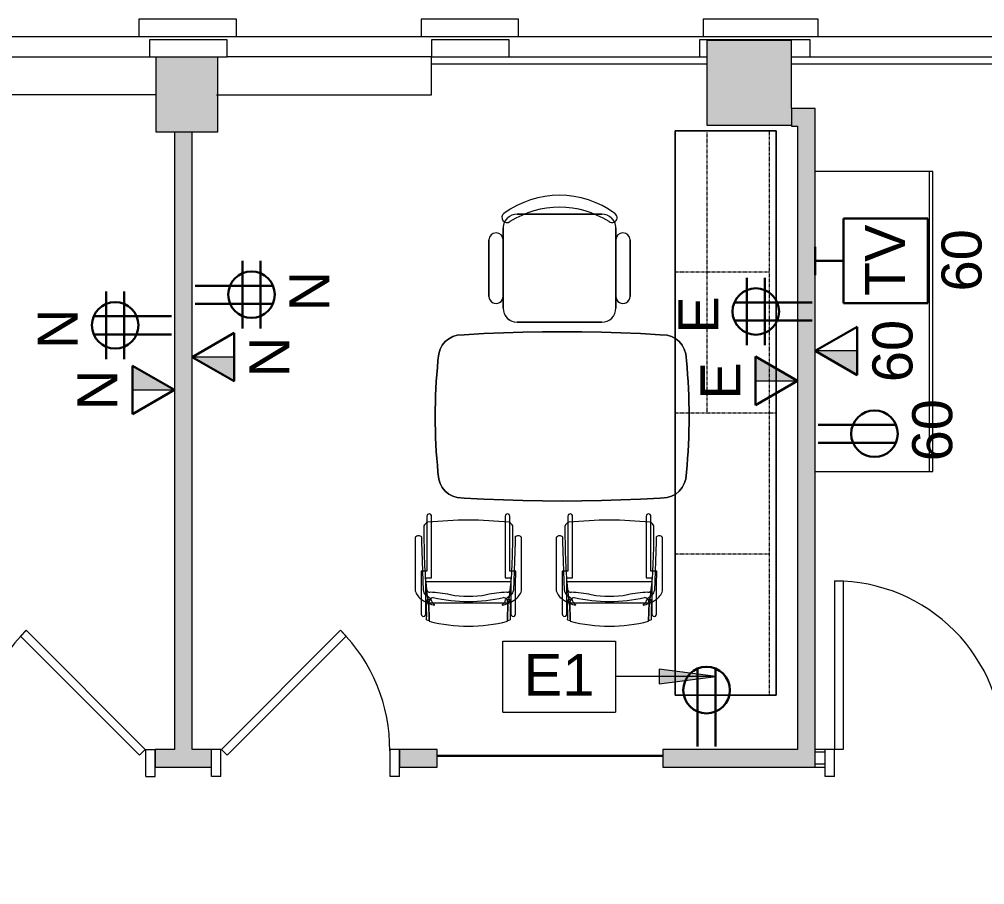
# Model space of a CAD drawing. Header units: inches. Extents: x 395 to 1878, y 644 to 1756.
# Drawn here: x 1262 to 1467.3, y 1571.5 to 1755.5 of the extents above; entities that cross this region are included whole.
import ezdxf

# ---------------------------------------------------------------- set-up
doc = ezdxf.new("R2010")
doc.units = ezdxf.units.IN
doc.header["$MEASUREMENT"] = 0
doc.linetypes.add('DASH 1_32_', pattern=[0.0625, 0.03125, -0.03125])
for name, color, linetype, lineweight in [('4694_52_BB$0$BHT', 7, 'Continuous', 9), ('4694_52_BB$0$BPT', 7, 'Continuous', 9), ('9t floor LINKED_dwg', 8, 'Continuous', 9), ('A-ANNO-KEYN', 231, 'Continuous', 9), ('A-ANNO-NOTE', 131, 'Continuous', 30), ('A-DOOR', 31, 'Continuous', 13), ('A-DOOR-FRAM', 31, 'Continuous', 20), ('A-GLAZ', 151, 'Continuous', 13), ('A-WALL', 113, 'Continuous', 13), ('A-WALL-PATT', 111, 'Continuous', 13), ('I-FURN', 30, 'Continuous', 9), ('I-WALL', 2, 'Continuous', 13), ('Q-CASE', 31, 'Continuous', 13)]:
    doc.layers.add(name, color=color, linetype=linetype, lineweight=lineweight)
doc.styles.add('Arial_2', font='arial.ttf', dxfattribs={"height": 8.851796})
doc.styles.add('Swis721 Lt BT', font='swissl.ttf', dxfattribs={"height": 8.514638})

# ---------------------------------------------------------------- blocks, each defined once
blk = doc.blocks.new('9t floor LINKED_dwg-4848483-FIRST FLOOR POWER _ SIGNAL')
at = {"layer": '4694_52_BB$0$BHT'}
h = blk.add_hatch(color=256, dxfattribs=at)
h.paths.add_polyline_path([(1647.27, 1364.71), (1663.27, 1364.71), (1663.27, 1377.71), (1647.27, 1377.71), (1647.27, 1367.87)], flags=0)
h.paths.add_polyline_path([(1667.49, 1484.51), (1667.49, 1502.51), (1649.49, 1502.51), (1649.49, 1484.51)], flags=0)
h.paths.add_polyline_path([(1663.27, 1613.51), (1663.27, 1626.51), (1647.27, 1626.51), (1647.27, 1613.51)], flags=0)
h.paths.add_polyline_path([(1291.13, 1731.51), (1304.12, 1731.51), (1304.12, 1747.5), (1291.13, 1747.5)], flags=0)
h.paths.add_polyline_path([(1548.02, 1731.51), (1548.02, 1747.5), (1535.03, 1747.5), (1535.03, 1731.51)], flags=0)
h.paths.add_polyline_path([(1426.25, 1733), (1426.25, 1751), (1408.25, 1751), (1408.25, 1733), (1414.8, 1733)], flags=0)
h.paths.add_polyline_path([(1667.49, 1733.01), (1667.49, 1751.01), (1649.49, 1751.01), (1649.49, 1733.01)], flags=0)
at = {"layer": '4694_52_BB$0$BPT'}
for p, q in [((1246.18, 1751.88), (1289.43, 1751.88)), ((1306.18, 1751.88), (1349.43, 1751.88)), ((1366.18, 1751.88), (1409.43, 1751.88)), ((1429.93, 1751.88), (1473.18, 1751.88)), ((1426.25, 1736.5), (1426.25, 1751)), ((1246.18, 1747.51), (1290.17, 1747.51)), ((1366.18, 1747.5), (1406.99, 1747.5)), ((1430.18, 1747.51), (1473.18, 1747.51)), ((1349.68, 1746), (1408.25, 1746)), ((1426.25, 1746), (1490.18, 1746)), ((1295, 1731.51), (1291.13, 1731.51))]:
    blk.add_line(p, q, dxfattribs=at)
at = {"layer": '4694_52_BB$0$BPT', "flags": 128}
for points in [[(1308.18, 1755.5), (1287.43, 1755.5), (1287.43, 1751.88), (1308.18, 1751.88)], [(1368.18, 1755.5), (1347.43, 1755.5), (1347.43, 1751.88), (1368.18, 1751.88)], [(1431.93, 1755.5), (1407.43, 1755.5), (1407.43, 1751.88), (1431.93, 1751.88)], [(1306.18, 1751.13), (1289.68, 1751.13), (1289.68, 1747.5), (1306.18, 1747.5)], [(1366.18, 1751.13), (1349.68, 1751.13), (1349.68, 1747.5), (1366.18, 1747.5)]]:
    blk.add_lwpolyline(points, close=True, dxfattribs=at)
for points in [[(1426.25, 1747.5), (1430.18, 1747.5), (1430.18, 1751.13), (1406.68, 1751.13), (1406.68, 1747.5), (1408.25, 1747.5)], [(1426.25, 1751), (1408.25, 1751), (1408.25, 1733), (1426.25, 1733)], [(1291.19, 1739.45), (1246.18, 1739.45), (1246.18, 1747.5)], [(1291.13, 1731.51), (1291.13, 1747.51), (1304.12, 1747.51), (1304.12, 1731.51), (1298.75, 1731.51)], [(1303.94, 1739.45), (1349.68, 1739.45), (1349.68, 1747.51), (1306.18, 1747.51)]]:
    blk.add_lwpolyline(points, dxfattribs=at)
blk = doc.blocks.new('Single Flush - OTJ_SOLIDFLUSH_ALUM-4929015-FIRST FLOOR POWER _ SIGNAL')
at = {"layer": 'A-DOOR', "color": 8, "lineweight": 20}
for p, q in [((-7.42, 27.2), (-8.65, 25.96)), ((17.91, 1.87), (-7.42, 27.2)), ((-8.65, 25.96), (16.67, 0.64)), ((16.67, 0.64), (17.91, 1.87))]:
    blk.add_line(p, q, dxfattribs=at)
at = {"layer": 'A-DOOR', "lineweight": 9}
blk.add_arc((17.91, 1.87), 35.81, 135, 180.5, dxfattribs=at)
at = {"layer": 'A-DOOR-FRAM', "color": 8}
for p, q in [((-20, -3.87), (-20, 1.87)), ((-20, 1.87), (-18, 1.87)), ((-18, -3.87), (-18, 1.87)), ((18, -3.87), (18, 1.87)), ((18, 1.87), (20, 1.87)), ((20, -3.87), (20, 1.87)), ((-20, -3.87), (-18, -3.87)), ((18, -3.87), (20, -3.87))]:
    blk.add_line(p, q, dxfattribs=at)
blk = doc.blocks.new('Single Flush - OTJ_SOLIDFLUSH_ALUM-4928978-FIRST FLOOR POWER _ SIGNAL')
at = {"layer": 'A-DOOR', "color": 8, "lineweight": 20}
for p, q in [((-8.65, -25.96), (16.67, -0.64)), ((17.91, -1.88), (-7.42, -27.2)), ((16.67, -0.64), (17.91, -1.88)), ((-7.42, -27.2), (-8.65, -25.96))]:
    blk.add_line(p, q, dxfattribs=at)
at = {"layer": 'A-DOOR', "lineweight": 9}
blk.add_arc((17.91, -1.88), 35.81, 179.5, 225, dxfattribs=at)
at = {"layer": 'A-DOOR-FRAM', "color": 8}
for p, q in [((-20, 3.87), (-20, -1.88)), ((-20, 3.87), (-18, 3.87)), ((-18, 3.87), (-18, -1.88)), ((18, 3.87), (18, -1.88)), ((18, 3.87), (20, 3.87)), ((20, 3.87), (20, -1.88)), ((-20, -1.88), (-18, -1.88)), ((18, -1.88), (20, -1.88))]:
    blk.add_line(p, q, dxfattribs=at)
blk = doc.blocks.new('Single Flush - OTJ_SOLIDFLUSH_ALUM-4928999-FIRST FLOOR POWER _ SIGNAL')
at = {"layer": 'A-DOOR', "lineweight": 20}
for p, q in [((16.15625, -1.875), (17.90625, -1.875)), ((16.15625, -37.6875), (16.15625, -1.875)), ((17.90625, -1.875), (17.90625, -37.6875)), ((17.90625, -37.6875), (16.15625, -37.6875))]:
    blk.add_line(p, q, dxfattribs=at)
at = {"layer": 'A-DOOR', "lineweight": 9}
blk.add_arc((17.90625, -1.875), 35.8125, 179.5, 270, dxfattribs=at)
at = {"layer": 'A-DOOR-FRAM'}
for p, q in [((-20, 3.875), (-20, -1.875)), ((-20, 3.875), (-18, 3.875)), ((-18, 3.875), (-18, -1.875)), ((18.000004, 3.875), (18.000004, -1.875)), ((18.000004, 3.875), (20.000004, 3.875)), ((20.000004, 3.875), (20.000004, -1.875)), ((-20, -1.875), (-18, -1.875)), ((18.000004, -1.875), (20.000004, -1.875))]:
    blk.add_line(p, q, dxfattribs=at)
blk = doc.blocks.new('Frameless opening with glazing - 48_ x 96_-4931144-FIRST FLOOR POWER _ SIGNAL')
at = {"layer": 'A-GLAZ', "lineweight": 30}
blk.add_line((-25.5, -0.5), (22.5, -0.5), dxfattribs=at)
blk = doc.blocks.new('C-Counter Top - ADJ HEIGHT-V4-FIRST FLOOR POWER _ SIGNAL')
at = {"layer": 'Q-CASE', "lineweight": 9}
for p, q in [((16.49, 0), (-47.26, 0)), ((-47.26, 0), (-47.26, -0.75)), ((16.49, -0.75), (16.49, 0)), ((-47.26, -0.75), (-47.26, -25)), ((-47.26, -0.75), (16.49, -0.75)), ((16.49, -25), (16.49, -0.75))]:
    blk.add_line(p, q, dxfattribs=at)
blk = doc.blocks.new('F-Haworth_Chair_X99-Seminar - X99 Seminar Chair with Glides-V13-FIRST FLOOR POWER _ SIGNAL')
at = {"layer": 'I-FURN'}
for p, q in [((-8.34, 11.52), (-8.42, 7.57)), ((-8.42, 7.57), (-8.34, 11.37)), ((8.42, 7.57), (8.34, 11.52)), ((8.34, 11.37), (8.42, 7.57)), ((-10.04, 10.02), (-10.04, 6.81)), ((-9.04, 7.4), (-9.04, 10.02)), ((9.04, 10.02), (9.04, 7.4)), ((10.04, 6.81), (10.04, 10.02)), ((-10.04, 6.81), (-10.04, 5)), ((-9.13, 5.92), (-8.07, 6.77)), ((-9.04, 5.99), (-9.04, 7.4)), ((-8.75, 6.22), (-8.88, 4.99)), ((-8.68, 6.87), (-8.75, 6.22)), ((-8.62, 7.42), (-8.68, 6.87)), ((-8.6, 7.6), (-8.62, 7.43)), ((-8.61, 6.81), (-8.23, 6.95)), ((-8.49, 7.6), (-8.56, 7.6)), ((-7.65, 7.6), (-8.4, 7.6)), ((-8.03, 6.81), (-7.95, 6.87)), ((7.65, 7.6), (-7.65, 7.6)), ((-7.18, 7.99), (-7.21, 8.13)), ((7.21, 8.13), (7.18, 7.99)), ((8.4, 7.6), (7.65, 7.6)), ((7.95, 6.87), (8.03, 6.81)), ((8.07, 6.77), (9.13, 5.92)), ((8.23, 6.95), (8.61, 6.81)), ((8.56, 7.6), (8.49, 7.6)), ((8.62, 7.43), (8.6, 7.6)), ((8.68, 6.87), (8.62, 7.42)), ((8.75, 6.22), (8.68, 6.87)), ((8.88, 4.99), (8.75, 6.22)), ((9.04, 7.4), (9.04, 5.99)), ((10.04, 5), (10.04, 6.81)), ((-11.32, 5.06), (-11.32, -5.48)), ((-10.04, 4.99), (-10.04, 2.27)), ((-9.92, -5.36), (-9.57, 4.97)), ((-8.9, 4.8), (-9.07, 3.2)), ((-9.04, 3.62), (-9.04, 5.99)), ((-8.88, 4.99), (-8.89, 4.91)), ((8.89, 4.91), (8.88, 4.99)), ((9.07, 3.2), (8.9, 4.8)), ((9.04, 5.99), (9.04, 3.62)), ((9.57, 4.97), (9.92, -5.36)), ((10.04, 2.27), (10.04, 4.99)), ((11.32, -5.48), (11.32, 5.06)), ((-10.04, 2.27), (-10.07, 2.27)), ((-10.07, 2.27), (-10.07, 0.89)), ((-9.07, 3.2), (-9.07, 3.12)), ((-9.07, 3.12), (9.07, 3.12)), ((-9.04, 3.43), (-9.04, 3.62)), ((-9.04, 3.12), (-9.04, 3.43)), ((-9.04, 2.27), (-9.04, 3.12)), ((-7.83, 2.27), (-9.04, 2.27)), ((-7.83, -9.57), (-7.83, 2.27)), ((9.04, 2.27), (7.83, 2.27)), ((7.83, 2.27), (7.83, -9.57)), ((9.04, 3.62), (9.04, 3.43)), ((9.04, 3.43), (9.04, 3.12)), ((9.04, 3.12), (9.04, 2.27)), ((9.07, 3.12), (9.07, 3.2)), ((10.07, 2.27), (10.04, 2.27)), ((10.07, 0.89), (10.07, 2.27)), ((-10.07, 0.89), (-9.71, 0.89)), ((-9.71, 0.89), (-9.2, 0.89)), ((-9.2, 0.89), (-8.82, 0.89)), ((-8.82, 0.89), (-8.82, -9.44)), ((8.82, 0.89), (9.2, 0.89)), ((8.82, -9.44), (8.82, 0.89)), ((9.2, 0.89), (9.71, 0.89)), ((9.71, 0.89), (10.07, 0.89)), ((-11.32, -5.48), (-11.3, -6.32)), ((-9.92, -6.36), (-9.92, -5.36)), ((9.92, -5.36), (9.92, -6.36)), ((11.3, -6.32), (11.32, -5.48)), ((-8.82, -9.44), (-8.82, -10.78)), ((-7.83, -10.78), (-7.83, -9.57)), ((7.83, -9.57), (7.83, -10.78)), ((8.82, -10.78), (8.82, -9.44))]:
    blk.add_line(p, q, dxfattribs=at)
for centre, radius, start, end in [((0, -20.29), 32.89, 75.3075, 104.696), ((-9.54, 10.02), 0.498, 360, 180), ((-36.06, 10.03), 27.2, 355.9857, 2.5118), ((0, -20.73), 33.17, 104.5766, 105.5522), ((0, -20.73), 33.17, 74.4478, 75.4234), ((36.06, 10.03), 27.2, 177.4882, 184.0143), ((9.54, 10.02), 0.498, 360, 180), ((-7.87, 3.92), 3.63, 121.9522, 161.8211), ((-4.71, -1.15), 9.61, 116.0036, 121.9522), ((-5.2, 7.86), 3.74, 175.9857, 189.9064), ((-4.71, -1.15), 9.61, 113.5094, 116.0036), ((-8.28, 7.33), 0.613, 189.9064, 237.4573), ((-4.71, -1.15), 9.61, 112.927, 113.3607), ((-4.71, -1.15), 9.61, 105.0666, 112.7369), ((-7.37, 7.55), 1.05, 178.8214, 214.7998), ((-7.37, 7.55), 1.05, 178.8214, 264.0446), ((-6.55, 6.76), 1.38, 147.5752, 174.9122), ((-6.55, 6.76), 1.38, 117.0503, 145.9813), ((0, -26.49), 33.83, 77.2285, 102.7715), ((0, -15.97), 22.19, 79.9767, 100.0233), ((6.55, 6.76), 1.38, 34.0187, 62.9497), ((4.71, -1.15), 9.61, 67.2631, 74.9334), ((7.37, 7.55), 1.05, 275.9554, 1.1786), ((6.55, 6.76), 1.38, 5.0878, 32.4248), ((7.37, 7.55), 1.05, 325.2002, 1.1786), ((4.71, -1.15), 9.61, 66.6393, 67.073), ((4.71, -1.15), 9.61, 63.9964, 66.4906), ((8.28, 7.33), 0.613, 302.5427, 350.0936), ((5.2, 7.86), 3.74, 350.0936, 4.0143), ((4.71, -1.15), 9.61, 58.0478, 63.9964), ((7.87, 3.92), 3.63, 18.1789, 58.0478), ((-8.18, 4.9), 1.39, 132.8922, 177.1987), ((144.06, -7.32), 153.52, 175.4787, 180.5251), ((-8.24, 4.59), 0.763, 84.2338, 165.7662), ((-11.32, 48.08), 42.84, 274.2301, 280.0233), ((11.32, 48.08), 42.84, 259.9767, 265.7699), ((8.24, 4.59), 0.763, 14.2338, 95.7662), ((-144.06, -7.32), 153.52, 359.4749, 4.5213), ((8.18, 4.9), 1.39, 2.8013, 47.1078), ((-10.58, -5.68), 0.956, 221.8901, 314.1099), ((10.58, -5.68), 0.956, 225.8901, 318.1099), ((-8.21, -8.28), 1.31, 200.0433, 249.9567), ((0, 75.01), 84.96, 264.1475, 275.8525), ((8.21, -8.28), 1.31, 290.0433, 339.9567), ((-8.32, -10.78), 0.495, 180, 360), ((8.32, -10.78), 0.495, 180, 360)]:
    blk.add_arc(centre, radius, start, end, dxfattribs=at)
blk = doc.blocks.new('F-Haworth_Chair_X99-Seminar - X99 Seminar Chair with Glides-V14-FIRST FLOOR POWER _ SIGNAL')
at = {"layer": 'I-FURN'}
for p, q in [((-8.34, 11.52), (-8.42, 7.57)), ((-8.42, 7.57), (-8.34, 11.37)), ((8.42, 7.57), (8.34, 11.52)), ((8.34, 11.37), (8.42, 7.57)), ((-10.04, 10.02), (-10.04, 6.81)), ((-9.04, 7.4), (-9.04, 10.02)), ((9.04, 10.02), (9.04, 7.4)), ((10.04, 6.81), (10.04, 10.02)), ((-10.04, 6.81), (-10.04, 5)), ((-9.13, 5.92), (-8.07, 6.77)), ((-9.04, 5.99), (-9.04, 7.4)), ((-8.75, 6.22), (-8.88, 4.99)), ((-8.68, 6.87), (-8.75, 6.22)), ((-8.62, 7.42), (-8.68, 6.87)), ((-8.6, 7.6), (-8.62, 7.43)), ((-8.61, 6.81), (-8.23, 6.95)), ((-8.49, 7.6), (-8.56, 7.6)), ((-7.65, 7.6), (-8.4, 7.6)), ((-8.03, 6.81), (-7.95, 6.87)), ((7.65, 7.6), (-7.65, 7.6)), ((-7.18, 7.99), (-7.21, 8.13)), ((7.21, 8.13), (7.18, 7.99)), ((8.4, 7.6), (7.65, 7.6)), ((7.95, 6.87), (8.03, 6.81)), ((8.07, 6.77), (9.13, 5.92)), ((8.23, 6.95), (8.61, 6.81)), ((8.56, 7.6), (8.49, 7.6)), ((8.62, 7.43), (8.6, 7.6)), ((8.68, 6.87), (8.62, 7.42)), ((8.75, 6.22), (8.68, 6.87)), ((8.88, 4.99), (8.75, 6.22)), ((9.04, 7.4), (9.04, 5.99)), ((10.04, 5), (10.04, 6.81)), ((-11.32, 5.06), (-11.32, -5.48)), ((-10.04, 4.99), (-10.04, 2.27)), ((-9.92, -5.36), (-9.57, 4.97)), ((-8.9, 4.8), (-9.07, 3.2)), ((-9.04, 3.62), (-9.04, 5.99)), ((-8.88, 4.99), (-8.89, 4.91)), ((8.89, 4.91), (8.88, 4.99)), ((9.07, 3.2), (8.9, 4.8)), ((9.04, 5.99), (9.04, 3.62)), ((9.57, 4.97), (9.92, -5.36)), ((10.04, 2.27), (10.04, 4.99)), ((11.32, -5.48), (11.32, 5.06)), ((-10.04, 2.27), (-10.07, 2.27)), ((-10.07, 2.27), (-10.07, 0.89)), ((-9.07, 3.2), (-9.07, 3.12)), ((-9.07, 3.12), (9.07, 3.12)), ((-9.04, 3.43), (-9.04, 3.62)), ((-9.04, 3.12), (-9.04, 3.43)), ((-9.04, 2.27), (-9.04, 3.12)), ((-7.83, 2.27), (-9.04, 2.27)), ((-7.83, -9.57), (-7.83, 2.27)), ((9.04, 2.27), (7.83, 2.27)), ((7.83, 2.27), (7.83, -9.57)), ((9.04, 3.62), (9.04, 3.43)), ((9.04, 3.43), (9.04, 3.12)), ((9.04, 3.12), (9.04, 2.27)), ((9.07, 3.12), (9.07, 3.2)), ((10.07, 2.27), (10.04, 2.27)), ((10.07, 0.89), (10.07, 2.27)), ((-10.07, 0.89), (-9.71, 0.89)), ((-9.71, 0.89), (-9.2, 0.89)), ((-9.2, 0.89), (-8.82, 0.89)), ((-8.82, 0.89), (-8.82, -9.44)), ((8.82, 0.89), (9.2, 0.89)), ((8.82, -9.44), (8.82, 0.89)), ((9.2, 0.89), (9.71, 0.89)), ((9.71, 0.89), (10.07, 0.89)), ((-11.32, -5.48), (-11.3, -6.32)), ((-9.92, -6.36), (-9.92, -5.36)), ((9.92, -5.36), (9.92, -6.36)), ((11.3, -6.32), (11.32, -5.48)), ((-8.82, -9.44), (-8.82, -10.78)), ((-7.83, -10.78), (-7.83, -9.57)), ((7.83, -9.57), (7.83, -10.78)), ((8.82, -10.78), (8.82, -9.44))]:
    blk.add_line(p, q, dxfattribs=at)
for centre, radius, start, end in [((0, -20.29), 32.89, 75.3075, 104.696), ((-9.54, 10.02), 0.498, 360, 180), ((-36.06, 10.03), 27.2, 355.9857, 2.5118), ((0, -20.73), 33.17, 104.5766, 105.5522), ((0, -20.73), 33.17, 74.4478, 75.4234), ((36.06, 10.03), 27.2, 177.4882, 184.0143), ((9.54, 10.02), 0.498, 360, 180), ((-7.87, 3.92), 3.63, 121.9522, 161.8211), ((-4.71, -1.15), 9.61, 116.0036, 121.9522), ((-5.2, 7.86), 3.74, 175.9857, 189.9064), ((-4.71, -1.15), 9.61, 113.5094, 116.0036), ((-8.28, 7.33), 0.613, 189.9064, 237.4573), ((-4.71, -1.15), 9.61, 112.927, 113.3607), ((-4.71, -1.15), 9.61, 105.0666, 112.7369), ((-7.37, 7.55), 1.05, 178.8214, 214.7998), ((-7.37, 7.55), 1.05, 178.8214, 264.0446), ((-6.55, 6.76), 1.38, 147.5752, 174.9122), ((-6.55, 6.76), 1.38, 117.0503, 145.9813), ((0, -26.49), 33.83, 77.2285, 102.7715), ((0, -15.97), 22.19, 79.9767, 100.0233), ((6.55, 6.76), 1.38, 34.0187, 62.9497), ((4.71, -1.15), 9.61, 67.2631, 74.9334), ((7.37, 7.55), 1.05, 275.9554, 1.1786), ((6.55, 6.76), 1.38, 5.0878, 32.4248), ((7.37, 7.55), 1.05, 325.2002, 1.1786), ((4.71, -1.15), 9.61, 66.6393, 67.073), ((4.71, -1.15), 9.61, 63.9964, 66.4906), ((8.28, 7.33), 0.613, 302.5427, 350.0936), ((5.2, 7.86), 3.74, 350.0936, 4.0143), ((4.71, -1.15), 9.61, 58.0478, 63.9964), ((7.87, 3.92), 3.63, 18.1789, 58.0478), ((-8.18, 4.9), 1.39, 132.8922, 177.1987), ((144.06, -7.32), 153.52, 175.4787, 180.5251), ((-8.24, 4.59), 0.763, 84.2338, 165.7662), ((-11.32, 48.08), 42.84, 274.2301, 280.0233), ((11.32, 48.08), 42.84, 259.9767, 265.7699), ((8.24, 4.59), 0.763, 14.2338, 95.7662), ((-144.06, -7.32), 153.52, 359.4749, 4.5213), ((8.18, 4.9), 1.39, 2.8013, 47.1078), ((-10.58, -5.68), 0.956, 221.8901, 314.1099), ((10.58, -5.68), 0.956, 225.8901, 318.1099), ((-8.21, -8.28), 1.31, 200.0433, 249.9567), ((0, 75.01), 84.96, 264.1475, 275.8525), ((8.21, -8.28), 1.31, 290.0433, 339.9567), ((-8.32, -10.78), 0.495, 180, 360), ((8.32, -10.78), 0.495, 180, 360)]:
    blk.add_arc(centre, radius, start, end, dxfattribs=at)
blk = doc.blocks.new('T-Shaped Desk 15 - T-Shaped Desk 1-4946869-FIRST FLOOR POWER _ SIGNAL')
at = {"layer": 'I-FURN'}
for p, q in [((1199.05, 1608.31), (1177.55, 1608.31)), ((1177.55, 1608.31), (1177.55, 1488.31)), ((1177.55, 1564.16), (1177.55, 1608.31)), ((1177.55, 1608.31), (1199.05, 1608.31)), ((1199.05, 1488.31), (1199.05, 1608.31)), ((1199.05, 1608.31), (1199.05, 1488.31)), ((1130.29, 1564.55), (1129.42, 1564.08)), ((1129.42, 1564.08), (1130.29, 1564.55)), ((1131.23, 1564.83), (1130.29, 1564.55)), ((1130.29, 1564.55), (1131.23, 1564.83)), ((1132.71, 1564.93), (1131.23, 1564.83)), ((1131.23, 1564.83), (1132.71, 1564.93)), ((1136.88, 1565.16), (1132.71, 1564.93)), ((1132.71, 1564.93), (1136.88, 1565.16)), ((1141.05, 1565.33), (1136.88, 1565.16)), ((1136.88, 1565.16), (1141.05, 1565.33)), ((1145.21, 1565.46), (1141.05, 1565.33)), ((1141.05, 1565.33), (1145.21, 1565.46)), ((1149.38, 1565.54), (1145.21, 1565.46)), ((1145.21, 1565.46), (1149.38, 1565.54)), ((1153.55, 1565.56), (1149.38, 1565.54)), ((1149.38, 1565.54), (1153.55, 1565.56)), ((1157.72, 1565.54), (1153.55, 1565.56)), ((1153.55, 1565.56), (1157.72, 1565.54)), ((1161.89, 1565.46), (1157.72, 1565.54)), ((1157.72, 1565.54), (1161.89, 1565.46)), ((1166.06, 1565.33), (1161.89, 1565.46)), ((1161.89, 1565.46), (1166.06, 1565.33)), ((1170.23, 1565.16), (1166.06, 1565.33)), ((1166.06, 1565.33), (1170.23, 1565.16)), ((1174.39, 1564.93), (1170.23, 1565.16)), ((1170.23, 1565.16), (1174.39, 1564.93)), ((1175.88, 1564.83), (1174.39, 1564.93)), ((1174.39, 1564.93), (1175.88, 1564.83)), ((1176.82, 1564.55), (1175.88, 1564.83)), ((1175.88, 1564.83), (1176.82, 1564.55)), ((1177.69, 1564.08), (1176.82, 1564.55)), ((1176.82, 1564.55), (1177.55, 1564.16)), ((1128.04, 1562.7), (1127.57, 1561.83)), ((1127.57, 1561.83), (1128.04, 1562.7)), ((1128.66, 1563.46), (1128.04, 1562.7)), ((1128.04, 1562.7), (1128.66, 1563.46)), ((1129.42, 1564.08), (1128.66, 1563.46)), ((1128.66, 1563.46), (1129.42, 1564.08)), ((1177.55, 1564.16), (1177.69, 1564.08)), ((1177.55, 1530.97), (1177.55, 1564.14)), ((1178.45, 1563.46), (1177.69, 1564.08)), ((1177.69, 1564.08), (1178.45, 1563.46)), ((1179.07, 1562.7), (1178.45, 1563.46)), ((1178.45, 1563.46), (1179.07, 1562.7)), ((1179.53, 1561.83), (1179.07, 1562.7)), ((1179.07, 1562.7), (1179.53, 1561.83)), ((1127.29, 1560.89), (1127.14, 1559.46)), ((1127.14, 1559.46), (1127.29, 1560.89)), ((1127.57, 1561.83), (1127.29, 1560.89)), ((1127.29, 1560.89), (1127.57, 1561.83)), ((1179.82, 1560.89), (1179.53, 1561.83)), ((1179.53, 1561.83), (1179.82, 1560.89)), ((1179.97, 1559.46), (1179.82, 1560.89)), ((1179.82, 1560.89), (1179.97, 1559.46)), ((1127.14, 1559.46), (1127, 1557.97)), ((1127, 1557.97), (1127.14, 1559.46)), ((1180.11, 1557.97), (1179.97, 1559.46)), ((1179.97, 1559.46), (1180.11, 1557.97)), ((1126.88, 1556.49), (1126.78, 1555)), ((1126.78, 1555), (1126.88, 1556.49)), ((1127, 1557.97), (1126.88, 1556.49)), ((1126.88, 1556.49), (1127, 1557.97)), ((1180.23, 1556.49), (1180.11, 1557.97)), ((1180.11, 1557.97), (1180.23, 1556.49)), ((1180.33, 1555), (1180.23, 1556.49)), ((1180.23, 1556.49), (1180.33, 1555)), ((1126.78, 1555), (1126.7, 1553.52)), ((1126.7, 1553.52), (1126.78, 1555)), ((1180.41, 1553.52), (1180.33, 1555)), ((1180.33, 1555), (1180.41, 1553.52)), ((1126.7, 1553.52), (1126.64, 1552.03)), ((1126.64, 1552.03), (1126.7, 1553.52)), ((1180.47, 1552.03), (1180.41, 1553.52)), ((1180.41, 1553.52), (1180.47, 1552.03)), ((1126.59, 1550.54), (1126.56, 1549.05)), ((1126.56, 1549.05), (1126.59, 1550.54)), ((1126.64, 1552.03), (1126.59, 1550.54)), ((1126.59, 1550.54), (1126.64, 1552.03)), ((1180.52, 1550.54), (1180.47, 1552.03)), ((1180.47, 1552.03), (1180.52, 1550.54)), ((1180.54, 1549.05), (1180.52, 1550.54)), ((1180.52, 1550.54), (1180.54, 1549.05)), ((1126.56, 1549.05), (1126.55, 1547.56)), ((1126.55, 1547.56), (1126.56, 1549.05)), ((1180.55, 1547.56), (1180.54, 1549.05)), ((1180.54, 1549.05), (1180.55, 1547.56)), ((1126.55, 1547.56), (1126.56, 1546.08)), ((1126.56, 1546.08), (1126.55, 1547.56)), ((1126.56, 1546.08), (1126.59, 1544.59)), ((1126.59, 1544.59), (1126.56, 1546.08)), ((1180.52, 1544.59), (1180.54, 1546.08)), ((1180.54, 1546.08), (1180.52, 1544.59)), ((1180.54, 1546.08), (1180.55, 1547.56)), ((1180.55, 1547.56), (1180.54, 1546.08)), ((1126.59, 1544.59), (1126.64, 1543.1)), ((1126.64, 1543.1), (1126.59, 1544.59)), ((1180.47, 1543.1), (1180.52, 1544.59)), ((1180.52, 1544.59), (1180.47, 1543.1)), ((1126.64, 1543.1), (1126.7, 1541.61)), ((1126.7, 1541.61), (1126.64, 1543.1)), ((1180.41, 1541.61), (1180.47, 1543.1)), ((1180.47, 1543.1), (1180.41, 1541.61)), ((1126.7, 1541.61), (1126.78, 1540.12)), ((1126.78, 1540.12), (1126.7, 1541.61)), ((1126.78, 1540.12), (1126.88, 1538.64)), ((1126.88, 1538.64), (1126.78, 1540.12)), ((1180.23, 1538.64), (1180.33, 1540.12)), ((1180.33, 1540.12), (1180.23, 1538.64)), ((1180.33, 1540.12), (1180.41, 1541.61)), ((1180.41, 1541.61), (1180.33, 1540.12)), ((1126.88, 1538.64), (1127, 1537.16)), ((1127, 1537.16), (1126.88, 1538.64)), ((1180.11, 1537.16), (1180.23, 1538.64)), ((1180.23, 1538.64), (1180.11, 1537.16)), ((1127, 1537.16), (1127.14, 1535.67)), ((1127.14, 1535.67), (1127, 1537.16)), ((1179.97, 1535.67), (1180.11, 1537.16)), ((1180.11, 1537.16), (1179.97, 1535.67)), ((1127.14, 1535.67), (1127.29, 1534.24)), ((1127.29, 1534.24), (1127.14, 1535.67)), ((1127.29, 1534.24), (1127.57, 1533.3)), ((1127.57, 1533.3), (1127.29, 1534.24)), ((1179.53, 1533.3), (1179.82, 1534.24)), ((1179.82, 1534.24), (1179.53, 1533.3)), ((1179.82, 1534.24), (1179.97, 1535.67)), ((1179.97, 1535.67), (1179.82, 1534.24)), ((1127.57, 1533.3), (1128.04, 1532.43)), ((1128.04, 1532.43), (1127.57, 1533.3)), ((1128.04, 1532.43), (1128.66, 1531.67)), ((1128.66, 1531.67), (1128.04, 1532.43)), ((1178.45, 1531.67), (1179.07, 1532.43)), ((1179.07, 1532.43), (1178.45, 1531.67)), ((1179.07, 1532.43), (1179.53, 1533.3)), ((1179.53, 1533.3), (1179.07, 1532.43)), ((1128.66, 1531.67), (1129.42, 1531.05)), ((1129.42, 1531.05), (1128.66, 1531.67)), ((1129.42, 1531.05), (1130.29, 1530.58)), ((1130.29, 1530.58), (1129.42, 1531.05)), ((1130.29, 1530.58), (1131.23, 1530.3)), ((1131.23, 1530.3), (1130.29, 1530.58)), ((1131.23, 1530.3), (1132.71, 1530.2)), ((1132.71, 1530.2), (1131.23, 1530.3)), ((1132.71, 1530.2), (1136.88, 1529.97)), ((1136.88, 1529.97), (1132.71, 1530.2)), ((1136.88, 1529.97), (1141.05, 1529.8)), ((1141.05, 1529.8), (1136.88, 1529.97)), ((1141.05, 1529.8), (1145.21, 1529.67)), ((1145.21, 1529.67), (1141.05, 1529.8)), ((1145.21, 1529.67), (1149.38, 1529.59)), ((1149.38, 1529.59), (1145.21, 1529.67)), ((1157.72, 1529.59), (1161.89, 1529.67)), ((1161.89, 1529.67), (1157.72, 1529.59)), ((1161.89, 1529.67), (1166.06, 1529.8)), ((1166.06, 1529.8), (1161.89, 1529.67)), ((1166.06, 1529.8), (1170.23, 1529.97)), ((1170.23, 1529.97), (1166.06, 1529.8)), ((1170.23, 1529.97), (1174.39, 1530.2)), ((1174.39, 1530.2), (1170.23, 1529.97)), ((1174.39, 1530.2), (1175.88, 1530.3)), ((1175.88, 1530.3), (1174.39, 1530.2)), ((1175.88, 1530.3), (1176.82, 1530.58)), ((1176.82, 1530.58), (1175.88, 1530.3)), ((1176.82, 1530.58), (1177.69, 1531.05)), ((1177.55, 1530.97), (1176.82, 1530.58)), ((1177.69, 1531.05), (1177.55, 1530.97)), ((1177.55, 1488.31), (1177.55, 1530.97)), ((1177.69, 1531.05), (1178.45, 1531.67)), ((1178.45, 1531.67), (1177.69, 1531.05)), ((1149.38, 1529.59), (1153.55, 1529.56)), ((1153.55, 1529.56), (1149.38, 1529.59)), ((1153.55, 1529.56), (1157.72, 1529.59)), ((1157.72, 1529.59), (1153.55, 1529.56)), ((1177.55, 1488.31), (1199.05, 1488.31)), ((1199.05, 1488.31), (1177.55, 1488.31))]:
    blk.add_line(p, q, dxfattribs=at)
at = {"layer": 'I-FURN', "linetype": 'DASH 1_32_'}
for p, q in [((1184.42, 1548.31), (1184.42, 1608.31)), ((1197.55, 1608.31), (1197.55, 1578.31)), ((1177.55, 1578.31), (1197.55, 1578.31)), ((1197.55, 1578.31), (1197.55, 1548.31)), ((1177.55, 1548.31), (1197.55, 1548.31)), ((1197.55, 1548.31), (1199.05, 1548.31)), ((1197.55, 1548.31), (1197.55, 1518.31)), ((1177.55, 1518.31), (1197.55, 1518.31)), ((1197.55, 1518.31), (1197.55, 1488.31))]:
    blk.add_line(p, q, dxfattribs=at)
blk = doc.blocks.new('F-Chairs1 - Workstation-V30-FIRST FLOOR POWER _ SIGNAL')
at = {"layer": 'I-FURN'}
for p, q in [((-9, 27), (9, 27)), ((9, 27), (-9, 27)), ((-9, 27), (9, 27)), ((-12, 7), (-12, 24)), ((-12, 24), (-12, 21.5)), ((-12, 21.5), (-12, 24)), ((12, 24), (12, 7)), ((12, 21.5), (12, 24)), ((12, 24), (12, 21.5)), ((-15, 9.5), (-15, 21.5)), ((-15, 21.5), (-15, 9.5)), ((-15, 9.5), (-15, 21.5)), ((-12, 9.5), (-12, 21.5)), ((-12, 21.5), (-12, 9.5)), ((-12, 21.5), (-12, 9.5)), ((-12, 9.5), (-12, 21.5)), ((12, 21.5), (12, 9.5)), ((12, 9.5), (12, 21.5)), ((12, 9.5), (12, 21.5)), ((12, 21.5), (12, 9.5)), ((15, 21.5), (15, 9.5)), ((15, 9.5), (15, 21.5)), ((15, 21.5), (15, 9.5)), ((-12, 9.5), (-12, 7)), ((-12, 7), (-12, 9.5)), ((12, 7), (12, 9.5)), ((12, 9.5), (12, 7)), ((-9, 4), (-7.33, 4)), ((-7.33, 4), (-9, 4)), ((7.44, 4), (-7.44, 4)), ((-7.33, 4), (7.33, 4)), ((7.33, 4), (-7.33, 4)), ((7.33, 4), (9, 4)), ((9, 4), (7.33, 4))]:
    blk.add_line(p, q, dxfattribs=at)
for centre, radius, start, end in [((-9, 24), 3, 90, 180), ((-9, 24), 3, 90, 180), ((-9, 24), 3, 90, 180), ((9, 24), 3, 360, 90), ((9, 24), 3, 360, 90), ((9, 24), 3, 0, 90), ((-13.5, 21.5), 1.5, 360, 180), ((-13.5, 21.5), 1.5, 360, 180), ((-13.5, 21.5), 1.5, 0, 180), ((13.5, 21.5), 1.5, 360, 180), ((13.5, 21.5), 1.5, 360, 180), ((13.5, 21.5), 1.5, 0, 180), ((-13.5, 9.5), 1.5, 180, 360), ((-13.5, 9.5), 1.5, 180, 360), ((-13.5, 9.5), 1.5, 180, 0), ((13.5, 9.5), 1.5, 180, 360), ((13.5, 9.5), 1.5, 180, 360), ((13.5, 9.5), 1.5, 180, 0), ((-9, 7), 3, 180, 206.2836), ((-9, 7), 3, 180, 206.3953), ((-9, 7), 3, 180, 206.3953), ((9, 7), 3, 333.7164, 360), ((9, 7), 3, 333.6047, 0), ((9, 7), 3, 333.6047, 0), ((-11.17, 4.73), 1.08, 53.8255, 233.8255), ((-11.17, 4.73), 1.08, 53.8255, 233.8255), ((-11.17, 4.73), 1.08, 53.8255, 233.8255), ((-9, 7), 3, 206.3953, 225), ((-9, 7), 3, 206.3953, 225), ((-9, 7), 3, 225.9978, 270), ((-9, 7), 3, 225.9978, 270), ((0, 22.18), 19.64, 237.5758, 302.4242), ((0, 22.18), 19.64, 237.5758, 302.4242), ((0, 22.18), 19.64, 237.5758, 302.4242), ((9, 7), 3, 270, 314.0022), ((9, 7), 3, 270, 314.0022), ((11.17, 4.73), 1.08, 306.1745, 126.1745), ((11.17, 4.73), 1.08, 306.1745, 126.1745), ((11.17, 4.73), 1.08, 306.1745, 126.1745), ((9, 7), 3, 315, 333.6047), ((9, 7), 3, 315, 333.6047), ((0, 20), 20, 233.8255, 306.1745), ((0, 20), 20, 233.8255, 306.1745), ((0, 20), 20, 233.8255, 306.1745)]:
    blk.add_arc(centre, radius, start, end, dxfattribs=at)
blk = doc.blocks.new('Keynote Tag - Keynote Number - Boxed-135510-FIRST FLOOR POWER _ SIGNAL')
at = {"layer": 'A-ANNO-KEYN'}
for p, q in [((-0.125, -0.0792), (-0.125, 0.0781)), ((-0.125, 0.0781), (0.125, 0.0781)), ((0.125, 0.0781), (0.125, -0.0792)), ((-0.125, -0.0792), (0.125, -0.0792))]:
    blk.add_line(p, q, dxfattribs=at)

msp = doc.modelspace()

# ---------------------------------------------------------------- hatches: boundary and pattern name
at = {"layer": 'A-ANNO-KEYN'}
msp.add_hatch(color=256, dxfattribs=at).paths.add_polyline_path([(1410.11, 1615.74), (1398.11, 1617.32), (1398.11, 1614.16)], flags=0)
at = {"layer": 'A-ANNO-NOTE', "lineweight": 9}
for points in [[(1307.68, 1678.53), (1307.68, 1683.69), (1298.75, 1683.69)], [(1427.5, 1678.63), (1418.57, 1683.78), (1418.57, 1678.63)], [(1440.18, 1679.81), (1440.18, 1684.97), (1431.25, 1684.97)], [(1295, 1676.69), (1286.07, 1681.84), (1286.07, 1676.69)]]:
    msp.add_hatch(color=256, dxfattribs=at).paths.add_polyline_path(points, flags=0)
at = {"layer": 'A-WALL-PATT', "lineweight": 9}
for points in [[(1431.25, 1732.75), (1431.25, 1736.5), (1426.25, 1736.5), (1426.25, 1732.75), (1427.5, 1732.75)], [(1298.75, 1600.25), (1298.75, 1731.51), (1295, 1731.51), (1295, 1600.25)], [(1429.25, 1596.5), (1431.25, 1596.5), (1431.25, 1732.75), (1427.5, 1732.75), (1427.5, 1596.5)]]:
    msp.add_hatch(color=7, dxfattribs=at).paths.add_polyline_path(points, flags=0)
h = msp.add_hatch(color=7, dxfattribs=at)
h.paths.add_polyline_path([(1414.8, 1596.5), (1427.5, 1596.5), (1427.5, 1600.25), (1398.88, 1600.25), (1398.88, 1596.5), (1404.5, 1596.5)], flags=0)
h.paths.add_polyline_path([(1342.88, 1596.5), (1350.88, 1596.5), (1350.88, 1600.25), (1342.88, 1600.25)], flags=0)
h.paths.add_polyline_path([(1302.88, 1596.5), (1302.88, 1600.25), (1290.88, 1600.25), (1290.88, 1596.5), (1298.75, 1596.5)], flags=0)
h.paths.add_polyline_path([(1195.13, 1596.5), (1195.13, 1600.25), (1166, 1600.25), (1166, 1596.5), (1192.3, 1596.5)], flags=0)
h.paths.add_polyline_path([(1250.88, 1596.5), (1250.88, 1600.25), (1243.13, 1600.25), (1243.13, 1596.5)], flags=0)

# ---------------------------------------------------------------- linework, layer by layer
at = {"layer": 'A-ANNO-KEYN'}
for p, q in [((1410.11, 1615.74), (1398.11, 1617.32)), ((1398.11, 1617.32), (1398.11, 1614.16)), ((1410.11, 1615.74), (1388.82, 1615.74)), ((1398.11, 1614.16), (1410.11, 1615.74))]:
    msp.add_line(p, q, dxfattribs=at)
at = {"layer": 'A-ANNO-NOTE'}
for p, q in [((1437.25, 1713.13), (1437.25, 1695.13)), ((1455.25, 1713.13), (1437.25, 1713.13)), ((1455.25, 1695.13), (1455.25, 1713.13)), ((1431.25, 1701.13), (1431.25, 1707.13)), ((1309.45, 1704.12), (1309.45, 1689.77)), ((1313.28, 1704.12), (1313.28, 1689.77)), ((1431.25, 1704.13), (1437.25, 1704.13)), ((1416.72, 1686.19), (1416.72, 1700.54)), ((1420.55, 1686.19), (1420.55, 1700.54)), ((1299.4, 1698.86), (1315.93, 1698.86)), ((1280.47, 1683.26), (1280.47, 1697.6)), ((1284.3, 1683.26), (1284.3, 1697.6)), ((1299.4, 1695.03), (1315.93, 1695.03)), ((1430.6, 1695.28), (1414.07, 1695.28)), ((1437.25, 1695.13), (1455.25, 1695.13)), ((1294.35, 1692.35), (1277.82, 1692.35)), ((1430.6, 1691.45), (1414.07, 1691.45)), ((1431.25, 1684.97), (1440.18, 1690.12)), ((1440.18, 1690.12), (1440.18, 1679.81)), ((1294.35, 1688.51), (1277.82, 1688.51)), ((1298.75, 1683.69), (1307.68, 1688.84)), ((1307.68, 1688.84), (1307.68, 1678.53)), ((1298.75, 1683.69), (1307.68, 1678.53)), ((1427.5, 1678.63), (1418.57, 1683.78)), ((1418.57, 1673.47), (1418.57, 1683.78)), ((1431.25, 1684.97), (1440.18, 1679.81)), ((1295, 1676.69), (1286.07, 1681.84)), ((1286.07, 1671.53), (1286.07, 1681.84)), ((1427.5, 1678.63), (1418.57, 1673.47)), ((1295, 1676.69), (1286.07, 1671.53)), ((1431.9, 1669.3), (1448.43, 1669.3)), ((1431.9, 1665.47), (1448.43, 1665.47)), ((1406.25, 1600.9), (1406.25, 1617.43)), ((1410.08, 1600.9), (1410.08, 1617.43))]:
    msp.add_line(p, q, dxfattribs=at)
at = {"layer": 'A-ANNO-NOTE', "lineweight": 9}
for p, q in [((1298.75, 1683.69), (1307.68, 1678.53)), ((1307.68, 1683.69), (1298.75, 1683.69)), ((1307.68, 1678.53), (1307.68, 1683.69)), ((1427.5, 1678.63), (1418.57, 1683.78)), ((1418.57, 1683.78), (1418.57, 1678.63)), ((1431.25, 1684.97), (1440.18, 1679.81)), ((1440.18, 1684.97), (1431.25, 1684.97)), ((1440.18, 1679.81), (1440.18, 1684.97)), ((1295, 1676.69), (1286.07, 1681.84)), ((1286.07, 1681.84), (1286.07, 1676.69)), ((1418.57, 1678.63), (1427.5, 1678.63)), ((1286.07, 1676.69), (1295, 1676.69))]:
    msp.add_line(p, q, dxfattribs=at)
at = {"layer": 'A-ANNO-NOTE'}
for centre in [(1311.37, 1696.95), (1418.63, 1693.37), (1282.38, 1690.43), (1443.87, 1667.38), (1408.16, 1612.87)]:
    msp.add_circle(centre, 4.95, dxfattribs=at)
at = {"layer": 'A-WALL'}
for p, q in [((1433.38, 1599.63), (1431.25, 1599.63)), ((1433.38, 1597.13), (1431.25, 1597.13))]:
    msp.add_line(p, q, dxfattribs=at)
at = {"layer": 'I-WALL', "color": 8, "lineweight": 20}
for p, q in [((1431.25, 1736.5), (1426.25, 1736.5)), ((1426.25, 1736.5), (1426.25, 1732.75)), ((1431.25, 1596.5), (1431.25, 1736.5)), ((1298.75, 1731.51), (1295, 1731.51)), ((1295, 1731.51), (1295, 1600.25)), ((1298.75, 1600.25), (1298.75, 1731.51)), ((1426.25, 1732.75), (1427.5, 1732.75)), ((1427.5, 1732.75), (1427.5, 1600.25)), ((1295, 1600.25), (1290.88, 1600.25)), ((1290.88, 1600.25), (1290.88, 1596.5)), ((1302.88, 1600.25), (1298.75, 1600.25)), ((1302.88, 1596.5), (1302.88, 1600.25)), ((1350.88, 1600.25), (1342.88, 1600.25)), ((1342.88, 1600.25), (1342.88, 1596.5)), ((1350.88, 1596.5), (1350.88, 1600.25)), ((1427.5, 1600.25), (1398.88, 1600.25)), ((1398.88, 1600.25), (1398.88, 1596.5)), ((1290.88, 1596.5), (1302.88, 1596.5)), ((1342.88, 1596.5), (1350.88, 1596.5)), ((1398.88, 1596.5), (1431.25, 1596.5))]:
    msp.add_line(p, q, dxfattribs=at)
at = {"layer": 'I-WALL'}
for p, q in [((1433.38, 1600.25), (1431.25, 1600.25)), ((1433.38, 1596.5), (1433.38, 1600.25)), ((1431.25, 1596.5), (1433.38, 1596.5))]:
    msp.add_line(p, q, dxfattribs=at)

# ---------------------------------------------------------------- block references
at = {"layer": '9t floor LINKED_dwg', "color": 7}
msp.add_blockref('9t floor LINKED_dwg-4848483-FIRST FLOOR POWER _ SIGNAL', (0, 0), dxfattribs=at)
at = {"layer": 'A-ANNO-KEYN', "xscale": 95.99999999999994, "yscale": 95.99999999999994, "zscale": 95.99999999999994}
msp.add_blockref('Keynote Tag - Keynote Number - Boxed-135510-FIRST FLOOR POWER _ SIGNAL', (1376.82, 1615.8), dxfattribs=at)
at = {"layer": 'A-DOOR', "rotation": 180}
for name, p in [('Single Flush - OTJ_SOLIDFLUSH_ALUM-4928999-FIRST FLOOR POWER _ SIGNAL', (1453.38, 1598.38)), ('Single Flush - OTJ_SOLIDFLUSH_ALUM-4928978-FIRST FLOOR POWER _ SIGNAL', (1322.88, 1598.38))]:
    msp.add_blockref(name, p, dxfattribs=at)
at = {"layer": 'A-DOOR'}
msp.add_blockref('Single Flush - OTJ_SOLIDFLUSH_ALUM-4929015-FIRST FLOOR POWER _ SIGNAL', (1270.88, 1598.38), dxfattribs=at)
at = {"layer": 'A-GLAZ', "rotation": 180}
msp.add_blockref('Frameless opening with glazing - 48_ x 96_-4931144-FIRST FLOOR POWER _ SIGNAL', (1373.38, 1598.38), dxfattribs=at)
at = {"layer": 'I-FURN'}
msp.add_blockref('T-Shaped Desk 15 - T-Shaped Desk 1-4946869-FIRST FLOOR POWER _ SIGNAL', (223.9, 123.5), dxfattribs=at)
at = {"layer": 'I-FURN', "rotation": 180}
for name, p in [('F-Chairs1 - Workstation-V30-FIRST FLOOR POWER _ SIGNAL', (1376.88, 1718.08)), ('F-Haworth_Chair_X99-Seminar - X99 Seminar Chair with Glides-V13-FIRST FLOOR POWER _ SIGNAL', (1357.5, 1639.04)), ('F-Haworth_Chair_X99-Seminar - X99 Seminar Chair with Glides-V14-FIRST FLOOR POWER _ SIGNAL', (1387.5, 1639.04))]:
    msp.add_blockref(name, p, dxfattribs=at)
at = {"layer": 'Q-CASE', "lineweight": 9, "rotation": 270.0000000000002}
msp.add_blockref('C-Counter Top - ADJ HEIGHT-V4-FIRST FLOOR POWER _ SIGNAL', (1456.25, 1675.86), dxfattribs=at)

# ---------------------------------------------------------------- texts
at = {"layer": 'A-ANNO-NOTE', "lineweight": 9, "attachment_point": 2, "rotation": 90, "line_spacing_factor": 1.00667, "style": 'Swis721 Lt BT'}
for s, insert, char_height, width in [('TV', (1441.87, 1704.25), 8.515, 15.66), ('60', (1458.13, 1704.25), 8.515, 15.12), ('N', (1319.39, 1697.68), 8.51, 10.044), ('E', (1402.15, 1692.63), 8.51, 8.64), ('N', (1265.9, 1689.69), 8.51, 10.044), ('60', (1443.43, 1684.97), 8.515, 15.12), ('N', (1310.93, 1683.69), 8.51, 10.044), ('E', (1406.86, 1678.63), 8.51, 8.64), ('N', (1274.36, 1676.69), 8.51, 10.044), ('60', (1451.89, 1668.12), 8.515, 15.12)]:
    msp.add_mtext(s, dxfattribs=dict(at, insert=insert, char_height=char_height, width=width))

# ---------------------------------------------------------------- next in the draw order: texts
at = {"layer": 'A-ANNO-KEYN', "insert": (1376.79, 1620.51), "char_height": 8.852, "width": 18.036, "attachment_point": 2, "line_spacing_factor": 0.938532, "style": 'Arial_2', "bg_fill": 3, "box_fill_scale": 1.25, "bg_fill_color": 0, "bg_fill_transparency": 0}
msp.add_mtext('E1', dxfattribs=at)

doc.saveas('drawing.dxf')
